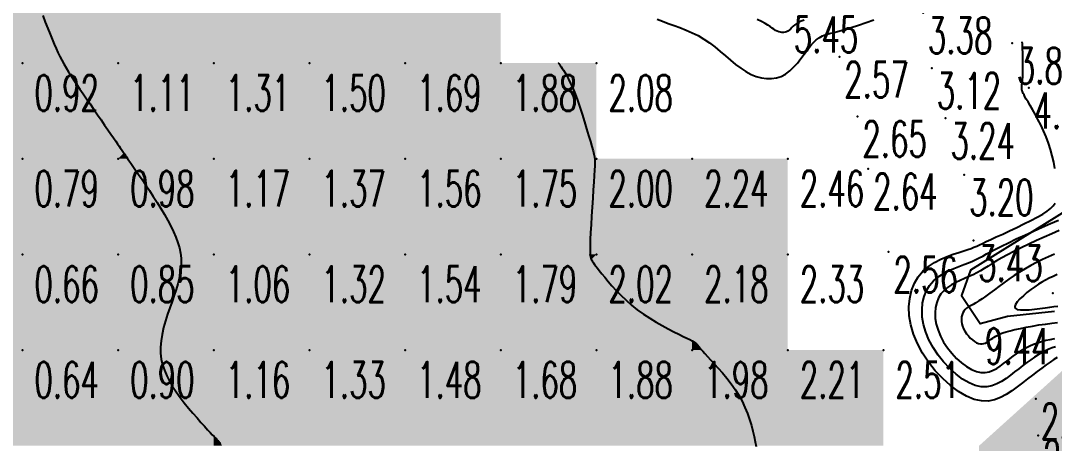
# Model space of a CAD drawing. Header units: millimetres. Extents: x 88261 to 90953, y 390274 to 392322.
# Drawn here: x 90450.1 to 90558.1, y 391337.5 to 391381.7 of the extents above; entities that cross this region are included whole.
import ezdxf
from ezdxf.enums import TextEntityAlignment as Align

# ---------------------------------------------------------------- set-up
doc = ezdxf.new("R2010")
doc.units = ezdxf.units.MM
doc.header["$LTSCALE"] = 25
doc.linetypes.add('DOT', pattern=[6.35, 0, -6.35])
for name, color, linetype in [('CN_01_00', 42, 'Continuous'), ('CN_02_00', 16, 'Continuous'), ('CN_03_00', 7, 'Continuous'), ('COTEAlt', 7, 'Continuous'), ('HSABLHUMIDE', 24, 'DOT'), ('Talus', 35, 'Continuous'), ('TN_COLORIAGE', 7, 'Continuous'), ('TopoAlt', 7, 'Continuous'), ('TOPOJIS', 7, 'Continuous')]:
    doc.layers.add(name, color=color, linetype=linetype)
doc.styles.add('Romans 1.0', font='Romans.shx', dxfattribs={"width": 0.99, "height": 1})
doc.styles.add('Simplex 1.0', font='Simplex.shx', dxfattribs={"width": 0.99, "height": 2.5})
doc.styles.get("Standard").update_dxf_attribs({"font": 'times.ttf'})

# ---------------------------------------------------------------- blocks, each defined once
blk = doc.blocks.new('TCPOINT')
at = {"color": 0}
blk.add_point((0, 0), dxfattribs=at)
at = {"layer": 'TopoAlt', "style": 'Romans 1.0', "width": 0.99}
blk.add_attdef('ALT', text='', height=200, dxfattribs=at).set_placement((0.5, -0.5), align=Align.TOP_LEFT)
blk = doc.blocks.new('COTE')
at = {"color": 0}
blk.add_point((0, 0), dxfattribs=at)
at = {"layer": 'COTEAlt'}
blk.add_attdef('ALT', text='', height=3.75, dxfattribs=at).set_placement((1.25, -1.25), align=Align.TOP_LEFT)

msp = doc.modelspace()

# ---------------------------------------------------------------- hatches: boundary and pattern name
at = {"layer": 'HSABLHUMIDE', "ltscale": 2}
h = msp.add_hatch(dxfattribs=at)
h.set_pattern_fill('AR-SAND', color=41, scale=0.05, style=0)
h.set_pattern_definition([(37.5, (-0.35, -2.46), (-0.080001565, 2.447066187), [0, -1.9304, 0, -2.159, 0, -2.06375]), (7.5, (-0.35, -2.46), (2.247616416, 3.584125503), [0, -1.0414, 0, -1.7399, 0, -0.66675]), (327.5, (-1.912, -2.46), (3.954961851, 0.007185923), [0, -0.635, 0, -2.286, 0, -2.9845]), (317.5, (-1.912, -2.46), (3.817782262, 1.114646616), [0, -0.3175, 0, -1.4986, 0, -1.7145])])
h.paths.add_polyline_path([(90610.37, 391291.46), (90609.23, 391304.61), (90609.83, 391322.06), (90599.69, 391332.17), (90591.75, 391341.95), (90587.87, 391343.88), (90574.52, 391347.24), (90567.56, 391346.2), (90560.37, 391346.37), (90550.25, 391337.24), (90550.25, 391329.86), (90550.25, 391318.9), (90550.25, 391314.95), (90550.25, 391307.24), (90551.3, 391298.8), (90550.25, 391290.77), (90550.25, 391278.8), (90551.09, 391267.1), (90550.25, 391249.77), (90550.25, 391243.45), (90550.25, 391239.77), (90550.25, 391235.37), (90550.25, 391228.73), (90549.95, 391223.48), (90580.25, 391235.02), (90580.25, 391235.01), (90581.81, 391241.85), (90591.14, 391256.44), (90600.64, 391255.39), (90606.01, 391263.63), (90610.97, 391267.68), (90612.4, 391274.47)])

# ---------------------------------------------------------------- linework, layer by layer
at = {"layer": 'CN_01_00', "flags": 128}
for points, elevation in [([(90516.59, 391381.84), (90517.15, 391381.61), (90517.75, 391381.39), (90518.36, 391381.17), (90518.98, 391380.94), (90519.61, 391380.69), (90520.24, 391380.41), (90520.87, 391380.11), (90521.48, 391379.75), (90522.07, 391379.36), (90522.63, 391378.92), (90523.19, 391378.46), (90523.73, 391378), (90524.27, 391377.54), (90524.8, 391377.1), (90525.33, 391376.7), (90525.87, 391376.35), (90526.41, 391376.06), (90526.95, 391375.84), (90527.49, 391375.69), (90528.03, 391375.61), (90528.55, 391375.61), (90529.06, 391375.68), (90529.55, 391375.84), (90530.01, 391376.08), (90530.45, 391376.41), (90530.86, 391376.8), (90531.25, 391377.24), (90531.62, 391377.7), (90531.97, 391378.17), (90532.3, 391378.62), (90532.62, 391379.03), (90532.93, 391379.39), (90533.23, 391379.67), (90533.54, 391379.89), (90533.86, 391380.07), (90534.22, 391380.21), (90534.61, 391380.33), (90535.06, 391380.45), (90535.58, 391380.59), (90536.19, 391380.76), (90536.87, 391380.97), (90537.63, 391381.21), (90538.43, 391381.48), (90539.23, 391381.75)], 4), ([(90558.16, 391366.23), (90558.04, 391366.87), (90557.89, 391367.53), (90557.71, 391368.2), (90557.5, 391368.87), (90557.25, 391369.52), (90556.98, 391370.16), (90556.69, 391370.77), (90556.39, 391371.34), (90556.1, 391371.88), (90555.83, 391372.37), (90555.58, 391372.8), (90555.36, 391373.17), (90555.18, 391373.48), (90555.04, 391373.72), (90554.94, 391373.91), (90554.86, 391374.06), (90554.81, 391374.17), (90554.77, 391374.25), (90554.75, 391374.32), (90554.73, 391374.37), (90554.72, 391374.43), (90554.71, 391374.49), (90554.71, 391374.54), (90554.71, 391374.61), (90554.71, 391374.68), (90554.71, 391374.76), (90554.72, 391374.85), (90554.72, 391374.95), (90554.74, 391375.07), (90554.75, 391375.2), (90554.77, 391375.36), (90554.78, 391375.53), (90554.8, 391375.73), (90554.81, 391375.95), (90554.82, 391376.19), (90554.83, 391376.47), (90554.83, 391376.77), (90554.83, 391377.1), (90554.82, 391377.44), (90554.82, 391377.77), (90554.81, 391378.1), (90554.8, 391378.4), (90554.79, 391378.67), (90554.78, 391378.91), (90554.77, 391379.09), (90554.77, 391379.23), (90554.77, 391379.32), (90554.76, 391379.39), (90554.76, 391379.43), (90554.76, 391379.45), (90554.76, 391379.46), (90554.76, 391379.46)], 4), ([(90558.4, 391346.46), (90558.05, 391346.24), (90557.66, 391345.98), (90557.24, 391345.68), (90556.79, 391345.35), (90556.32, 391345), (90555.82, 391344.62), (90555.3, 391344.22), (90554.77, 391343.8), (90554.23, 391343.38), (90553.67, 391342.97), (90553.09, 391342.59), (90552.49, 391342.27), (90551.86, 391342.04), (90551.19, 391341.91), (90550.49, 391341.92), (90549.73, 391342.08), (90548.93, 391342.41), (90548.1, 391342.89), (90547.27, 391343.52), (90546.45, 391344.25), (90545.67, 391345.08), (90544.95, 391345.98), (90544.32, 391346.93), (90543.79, 391347.91), (90543.39, 391348.89), (90543.11, 391349.87), (90542.95, 391350.83), (90542.91, 391351.76), (90542.99, 391352.64), (90543.18, 391353.47), (90543.48, 391354.23), (90543.88, 391354.9), (90544.38, 391355.48), (90544.96, 391355.97), (90545.6, 391356.38), (90546.25, 391356.73), (90546.91, 391357.02), (90547.55, 391357.25), (90548.14, 391357.44), (90548.65, 391357.61), (90549.07, 391357.74), (90549.41, 391357.87), (90549.71, 391357.99), (90550, 391358.11), (90550.28, 391358.24), (90550.61, 391358.39), (90550.99, 391358.58), (90551.46, 391358.8), (90552.04, 391359.07), (90552.71, 391359.37), (90553.43, 391359.7), (90554.18, 391360.06), (90554.93, 391360.42), (90555.65, 391360.78), (90556.31, 391361.12), (90556.89, 391361.45), (90557.36, 391361.76), (90557.72, 391362.04), (90557.99, 391362.32), (90558.18, 391362.6)], 4), ([(90558.61, 391359.72), (90557.86, 391359.39), (90557.06, 391359.04), (90556.25, 391358.68), (90555.43, 391358.3), (90554.64, 391357.92), (90553.89, 391357.55), (90553.21, 391357.2), (90552.61, 391356.87), (90552.08, 391356.56), (90551.61, 391356.28), (90551.19, 391356.01), (90550.79, 391355.76), (90550.4, 391355.52), (90550.01, 391355.31), (90549.61, 391355.1), (90549.18, 391354.91), (90548.72, 391354.71), (90548.26, 391354.51), (90547.8, 391354.3), (90547.36, 391354.06), (90546.95, 391353.79), (90546.58, 391353.47), (90546.26, 391353.11), (90546.01, 391352.68), (90545.82, 391352.2), (90545.7, 391351.68), (90545.65, 391351.12), (90545.67, 391350.53), (90545.77, 391349.93), (90545.95, 391349.31), (90546.2, 391348.69), (90546.54, 391348.07), (90546.94, 391347.47), (90547.39, 391346.9), (90547.89, 391346.37), (90548.4, 391345.91), (90548.93, 391345.51), (90549.46, 391345.21), (90549.96, 391345), (90550.44, 391344.9), (90550.89, 391344.89), (90551.31, 391344.97), (90551.71, 391345.12), (90552.09, 391345.32), (90552.45, 391345.56), (90552.8, 391345.82), (90553.15, 391346.09), (90553.48, 391346.35), (90553.82, 391346.61), (90554.15, 391346.85), (90554.49, 391347.08), (90554.83, 391347.3), (90555.19, 391347.5), (90555.56, 391347.69), (90555.94, 391347.86), (90556.35, 391348.01), (90556.77, 391348.14), (90557.22, 391348.26), (90557.69, 391348.35), (90558.17, 391348.43)], 6), ([(90558.14, 391357.25), (90557.51, 391356.98), (90556.88, 391356.69), (90556.26, 391356.39), (90555.66, 391356.07), (90555.06, 391355.74), (90554.47, 391355.39), (90553.91, 391355.02), (90553.36, 391354.64), (90552.83, 391354.26), (90552.32, 391353.88), (90551.84, 391353.52), (90551.38, 391353.18), (90550.96, 391352.87), (90550.57, 391352.59), (90550.21, 391352.37), (90549.89, 391352.17), (90549.61, 391352.01), (90549.35, 391351.87), (90549.13, 391351.74), (90548.94, 391351.61), (90548.78, 391351.47), (90548.64, 391351.31), (90548.53, 391351.13), (90548.46, 391350.93), (90548.41, 391350.72), (90548.39, 391350.48), (90548.4, 391350.24), (90548.44, 391349.98), (90548.51, 391349.72), (90548.62, 391349.46), (90548.76, 391349.2), (90548.93, 391348.95), (90549.12, 391348.71), (90549.32, 391348.49), (90549.54, 391348.3), (90549.76, 391348.13), (90549.98, 391348.01), (90550.19, 391347.92), (90550.39, 391347.88), (90550.58, 391347.88), (90550.75, 391347.91), (90550.92, 391347.97), (90551.08, 391348.05), (90551.23, 391348.15), (90551.38, 391348.26), (90551.52, 391348.38), (90551.67, 391348.49), (90551.82, 391348.59), (90551.99, 391348.7), (90552.19, 391348.81), (90552.43, 391348.92), (90552.72, 391349.03), (90553.07, 391349.14), (90553.49, 391349.26), (90553.99, 391349.38), (90554.56, 391349.5), (90555.18, 391349.63), (90555.83, 391349.75), (90556.5, 391349.86), (90557.17, 391349.96), (90557.83, 391350.04), (90558.45, 391350.11)], 8)]:
    msp.add_lwpolyline(points, dxfattribs=dict(at, elevation=elevation))
at = {"layer": 'CN_02_00', "flags": 128}
for points, elevation in [([(90531.96, 391381.71), (90531.66, 391381.62), (90531.4, 391381.5), (90531.18, 391381.37), (90530.99, 391381.23), (90530.82, 391381.08), (90530.67, 391380.94), (90530.53, 391380.8), (90530.39, 391380.68), (90530.26, 391380.58), (90530.11, 391380.51), (90529.96, 391380.46), (90529.8, 391380.43), (90529.64, 391380.43), (90529.48, 391380.46), (90529.31, 391380.51), (90529.14, 391380.57), (90528.97, 391380.66), (90528.8, 391380.77), (90528.62, 391380.9), (90528.42, 391381.05), (90528.17, 391381.21), (90527.87, 391381.39), (90527.5, 391381.58), (90527.05, 391381.78)], 5), ([(90558.24, 391347.57), (90557.88, 391347.46), (90557.53, 391347.33), (90557.17, 391347.16), (90556.8, 391346.96), (90556.43, 391346.74), (90556.04, 391346.49), (90555.64, 391346.22), (90555.23, 391345.92), (90554.82, 391345.61), (90554.39, 391345.28), (90553.96, 391344.95), (90553.52, 391344.6), (90553.06, 391344.26), (90552.59, 391343.96), (90552.1, 391343.7), (90551.58, 391343.51), (90551.04, 391343.4), (90550.46, 391343.41), (90549.85, 391343.54), (90549.19, 391343.81), (90548.52, 391344.2), (90547.84, 391344.71), (90547.17, 391345.31), (90546.53, 391345.99), (90545.95, 391346.72), (90545.43, 391347.5), (90545, 391348.3), (90544.67, 391349.1), (90544.44, 391349.9), (90544.31, 391350.68), (90544.28, 391351.44), (90544.34, 391352.16), (90544.5, 391352.84), (90544.74, 391353.45), (90545.07, 391354), (90545.48, 391354.47), (90545.96, 391354.88), (90546.48, 391355.22), (90547.03, 391355.51), (90547.59, 391355.76), (90548.14, 391355.98), (90548.66, 391356.18), (90549.13, 391356.35), (90549.54, 391356.53), (90549.91, 391356.7), (90550.26, 391356.88), (90550.62, 391357.07), (90551.01, 391357.28), (90551.45, 391357.52), (90551.96, 391357.8), (90552.58, 391358.11), (90553.31, 391358.46), (90554.13, 391358.85), (90555.02, 391359.26), (90555.93, 391359.67), (90556.84, 391360.08), (90557.72, 391360.46), (90558.53, 391360.82)], 5), ([(90558.42, 391355.12), (90557.97, 391354.92), (90557.56, 391354.74), (90557.17, 391354.54), (90556.81, 391354.34), (90556.44, 391354.11), (90556.06, 391353.85), (90555.66, 391353.56), (90555.25, 391353.24), (90554.87, 391352.92), (90554.52, 391352.59), (90554.24, 391352.29), (90554.05, 391352.01), (90553.97, 391351.78), (90554.03, 391351.6), (90554.23, 391351.49), (90554.56, 391351.43), (90554.99, 391351.43), (90555.49, 391351.46), (90556.04, 391351.52), (90556.59, 391351.59), (90557.14, 391351.66), (90557.64, 391351.73), (90558.07, 391351.78), (90558.46, 391351.82)], 10)]:
    msp.add_lwpolyline(points, dxfattribs=dict(at, elevation=elevation))
at = {"layer": 'CN_03_00', "flags": 128}
for points, elevation in [([(90452.37, 391382.2), (90452.64, 391381.51), (90452.9, 391380.85), (90453.14, 391380.26), (90453.36, 391379.72), (90453.57, 391379.23), (90453.77, 391378.77), (90453.96, 391378.35), (90454.16, 391377.94), (90454.36, 391377.54), (90454.58, 391377.15), (90454.81, 391376.74), (90455.06, 391376.33), (90455.34, 391375.9), (90455.62, 391375.46), (90455.93, 391375), (90456.25, 391374.52), (90456.6, 391374.02), (90456.95, 391373.5), (90457.33, 391372.96), (90457.71, 391372.4), (90458.1, 391371.84), (90458.47, 391371.29), (90458.84, 391370.76), (90459.18, 391370.26), (90459.49, 391369.81), (90459.77, 391369.41), (90460, 391369.07), (90460.2, 391368.79), (90460.36, 391368.56), (90460.48, 391368.37), (90460.59, 391368.21), (90460.68, 391368.09), (90460.75, 391367.98), (90460.82, 391367.88), (90460.88, 391367.79), (90460.95, 391367.7), (90461.02, 391367.58), (90461.12, 391367.45), (90461.24, 391367.27), (90461.39, 391367.06), (90461.57, 391366.79), (90461.8, 391366.45), (90462.08, 391366.05), (90462.4, 391365.58), (90462.76, 391365.06), (90463.14, 391364.49), (90463.53, 391363.9), (90463.93, 391363.28), (90464.33, 391362.65), (90464.72, 391362.02), (90465.09, 391361.4), (90465.44, 391360.79), (90465.76, 391360.2), (90466.05, 391359.61), (90466.3, 391359.03), (90466.51, 391358.46), (90466.67, 391357.91), (90466.79, 391357.37), (90466.85, 391356.84), (90466.86, 391356.31), (90466.83, 391355.79), (90466.75, 391355.26), (90466.64, 391354.72), (90466.49, 391354.16), (90466.32, 391353.58), (90466.11, 391352.97), (90465.89, 391352.33), (90465.66, 391351.66), (90465.43, 391350.98), (90465.21, 391350.28), (90465.01, 391349.58), (90464.85, 391348.88), (90464.74, 391348.2), (90464.68, 391347.54), (90464.69, 391346.9), (90464.76, 391346.29), (90464.9, 391345.69), (90465.09, 391345.12), (90465.33, 391344.55), (90465.62, 391343.98), (90465.95, 391343.42), (90466.33, 391342.86), (90466.74, 391342.29), (90467.17, 391341.73), (90467.62, 391341.18), (90468.07, 391340.64), (90468.5, 391340.14), (90468.91, 391339.68), (90469.29, 391339.27), (90469.61, 391338.91), (90469.89, 391338.62), (90470.1, 391338.38), (90470.28, 391338.2), (90470.41, 391338.05), (90470.52, 391337.94), (90470.6, 391337.86), (90470.67, 391337.79), (90470.72, 391337.73), (90470.78, 391337.67), (90470.84, 391337.59), (90470.9, 391337.5), (90470.98, 391337.37)], 1), ([(90506.29, 391377.24), (90506.29, 391377.24), (90506.3, 391377.23), (90506.31, 391377.22), (90506.33, 391377.19), (90506.36, 391377.14), (90506.41, 391377.07), (90506.47, 391376.98), (90506.56, 391376.85), (90506.68, 391376.68), (90506.81, 391376.48), (90506.97, 391376.22), (90507.15, 391375.91), (90507.34, 391375.54), (90507.55, 391375.1), (90507.78, 391374.6), (90508.01, 391374.01), (90508.26, 391373.35), (90508.51, 391372.63), (90508.75, 391371.88), (90508.99, 391371.11), (90509.22, 391370.37), (90509.43, 391369.67), (90509.62, 391369.04), (90509.77, 391368.5), (90509.9, 391368.06), (90509.99, 391367.72), (90510.05, 391367.42), (90510.08, 391367.14), (90510.09, 391366.84), (90510.09, 391366.49), (90510.06, 391366.05), (90510.02, 391365.5), (90509.98, 391364.8), (90509.92, 391363.99), (90509.86, 391363.1), (90509.8, 391362.17), (90509.74, 391361.24), (90509.69, 391360.34), (90509.64, 391359.51), (90509.61, 391358.79), (90509.59, 391358.21), (90509.58, 391357.76), (90509.59, 391357.41), (90509.6, 391357.15), (90509.63, 391356.97), (90509.66, 391356.83), (90509.7, 391356.73), (90509.75, 391356.64), (90509.8, 391356.56), (90509.86, 391356.46), (90509.95, 391356.34), (90510.05, 391356.19), (90510.18, 391356.02), (90510.35, 391355.8), (90510.55, 391355.54), (90510.81, 391355.22), (90511.11, 391354.85), (90511.47, 391354.42), (90511.87, 391353.96), (90512.32, 391353.47), (90512.81, 391352.96), (90513.34, 391352.45), (90513.91, 391351.94), (90514.52, 391351.45), (90515.16, 391350.99), (90515.82, 391350.56), (90516.48, 391350.16), (90517.13, 391349.79), (90517.76, 391349.46), (90518.34, 391349.16), (90518.87, 391348.9), (90519.33, 391348.67), (90519.71, 391348.48), (90520.01, 391348.33), (90520.24, 391348.2), (90520.42, 391348.09), (90520.56, 391348.01), (90520.66, 391347.93), (90520.73, 391347.87), (90520.79, 391347.8), (90520.85, 391347.74), (90520.91, 391347.66), (90520.98, 391347.57), (90521.08, 391347.45), (90521.2, 391347.3), (90521.37, 391347.11), (90521.58, 391346.87), (90521.85, 391346.57), (90522.18, 391346.22), (90522.56, 391345.81), (90522.98, 391345.34), (90523.42, 391344.84), (90523.87, 391344.3), (90524.32, 391343.72), (90524.74, 391343.12), (90525.13, 391342.51), (90525.47, 391341.88), (90525.77, 391341.24), (90526.03, 391340.6), (90526.25, 391339.97), (90526.44, 391339.36), (90526.6, 391338.76), (90526.73, 391338.19), (90526.84, 391337.65), (90526.94, 391337.14)], 2)]:
    msp.add_lwpolyline(points, dxfattribs=dict(at, elevation=elevation))
at = {"layer": 'Talus', "color": 134, "elevation": 9.56, "flags": 128}
msp.add_lwpolyline([(90560.95, 391362.81), (90549.36, 391355.58), (90548.4, 391352.93), (90550.36, 391350.02), (90553.2, 391350.78), (90558.11, 391351.29)], dxfattribs=at)
at = {"layer": 'TN_COLORIAGE', "color": 81}
for points in [[(90440.25, 391387.24, 1), (90440.25, 391377.24, 1), (90450.25, 391387.24, 1)], [(90440.25, 391377.24, 1), (90450.25, 391377.24, 1), (90450.25, 391387.24, 1)], [(90450.25, 391377.24, 1), (90453.17, 391380.16, 1), (90450.25, 391387.24, 1), (90450.37, 391387.24, 1)], [(90453.17, 391380.16, 0.92), (90454.38, 391377.24, 0.92), (90450.25, 391377.24, 0.92)], [(90440.25, 391377.24, 0.92), (90440.25, 391367.24, 0.92), (90450.25, 391377.24, 0.92)], [(90440.25, 391367.24, 0.92), (90450.25, 391367.24, 0.92), (90450.25, 391377.24, 0.92)], [(90450.25, 391367.24, 1), (90456.77, 391373.76, 1), (90450.25, 391377.24, 1), (90454.38, 391377.24, 1)], [(90450.25, 391367.24, 1), (90456.77, 391373.76, 1), (90460.25, 391367.24, 1), (90460.25, 391368.71, 1)], [(90460.85, 391367.84, 0.98), (90460.25, 391368.71, 0.98), (90460.25, 391367.24, 0.98)], [(90460.85, 391367.84, 0.98), (90461.26, 391367.24, 0.98), (90460.25, 391367.24, 0.98)], [(90440.25, 391367.24, 0.79), (90440.25, 391357.24, 0.79), (90450.25, 391367.24, 0.79)], [(90440.25, 391357.24, 0.79), (90450.25, 391357.24, 0.79), (90450.25, 391367.24, 0.79)], [(90450.25, 391367.24, 0.98), (90450.25, 391357.24, 0.98), (90460.25, 391367.24, 0.98)], [(90450.25, 391357.24, 0.98), (90460.25, 391357.24, 0.98), (90460.25, 391367.24, 0.98)], [(90460.25, 391357.24, 1), (90464.92, 391361.92, 1), (90460.25, 391367.24, 1), (90461.26, 391367.24, 1)], [(90464.92, 391361.92, 0.85), (90467.36, 391357.24, 0.85), (90460.25, 391357.24, 0.85)], [(90440.25, 391357.24, 0.66), (90440.25, 391347.24, 0.66), (90450.25, 391357.24, 0.66)], [(90440.25, 391347.24, 0.66), (90450.25, 391347.24, 0.66), (90450.25, 391357.24, 0.66)], [(90450.25, 391357.24, 0.85), (90450.25, 391347.24, 0.85), (90460.25, 391357.24, 0.85)], [(90450.25, 391347.24, 0.85), (90460.25, 391347.24, 0.85), (90460.25, 391357.24, 0.85)], [(90460.25, 391357.24, 1), (90467.36, 391357.24, 1), (90460.25, 391347.24, 1), (90466.34, 391353.33, 1)], [(90463.95, 391347.24, 0.9), (90466.34, 391353.33, 0.9), (90460.25, 391347.24, 0.9)], [(90440.25, 391347.24, 0.64), (90440.25, 391337.24, 0.64), (90450.25, 391347.24, 0.64)], [(90440.25, 391337.24, 0.64), (90450.25, 391337.24, 0.64), (90450.25, 391347.24, 0.64)], [(90450.25, 391347.24, 0.9), (90450.25, 391337.24, 0.9), (90460.25, 391347.24, 0.9)], [(90450.25, 391337.24, 0.9), (90460.25, 391337.24, 0.9), (90460.25, 391347.24, 0.9)], [(90460.25, 391337.24, 1), (90465.94, 391342.93, 1), (90460.25, 391347.24, 1), (90463.95, 391347.24, 1)], [(90460.25, 391337.24, 1), (90465.94, 391342.93, 1), (90470.25, 391337.24, 1), (90470.25, 391338.19, 1)], [(90470.74, 391337.74, 0.98), (90470.25, 391338.19, 0.98), (90470.25, 391337.24, 0.98)], [(90470.74, 391337.74, 0.98), (90471.12, 391337.24, 0.98), (90470.25, 391337.24, 0.98)]]:
    msp.add_solid(points, dxfattribs=at)
at = {"layer": 'TN_COLORIAGE', "color": 71}
for points in [[(90450.37, 391387.24, 1.19), (90453.17, 391380.16, 1.19), (90460.25, 391387.24, 1.19)], [(90454.38, 391377.24, 1.19), (90453.17, 391380.16, 1.19), (90460.25, 391377.24, 1.19), (90460.25, 391387.24, 1.19)], [(90460.25, 391387.24, 1.39), (90460.25, 391377.24, 1.39), (90470.25, 391387.24, 1.39)], [(90460.25, 391377.24, 1.39), (90470.25, 391377.24, 1.39), (90470.25, 391387.24, 1.39)], [(90470.25, 391387.24, 1.58), (90470.25, 391377.24, 1.58), (90480.25, 391387.24, 1.58)], [(90470.25, 391377.24, 1.58), (90480.25, 391377.24, 1.58), (90480.25, 391387.24, 1.58)], [(90480.25, 391387.24, 1.78), (90480.25, 391377.24, 1.78), (90490.25, 391387.24, 1.78)], [(90480.25, 391377.24, 1.78), (90490.25, 391377.24, 1.78), (90490.25, 391387.24, 1.78)], [(90490.25, 391387.24, 1.97), (90490.25, 391377.24, 1.97), (90500.25, 391387.24, 1.97)], [(90500.25, 391377.24, 1.69), (90500.25, 391387.24, 1.69), (90490.25, 391377.24, 1.69)], [(90454.38, 391377.24, 1.11), (90456.77, 391373.76, 1.11), (90460.25, 391377.24, 1.11)], [(90460.25, 391368.71, 1.11), (90456.77, 391373.76, 1.11), (90460.25, 391377.24, 1.11)], [(90460.25, 391368.71, 1.31), (90460.85, 391367.84, 1.31), (90460.25, 391377.24, 1.31), (90470.25, 391377.24, 1.31)], [(90461.26, 391367.24, 1.31), (90460.85, 391367.84, 1.31), (90470.25, 391367.24, 1.31), (90470.25, 391377.24, 1.31)], [(90470.25, 391367.24, 1.5), (90480.25, 391367.24, 1.5), (90480.25, 391377.24, 1.5)], [(90470.25, 391377.24, 1.5), (90470.25, 391367.24, 1.5), (90480.25, 391377.24, 1.5)], [(90480.25, 391377.24, 1.69), (90480.25, 391367.24, 1.69), (90490.25, 391377.24, 1.69)], [(90480.25, 391367.24, 1.69), (90490.25, 391367.24, 1.69), (90490.25, 391377.24, 1.69)], [(90490.25, 391377.24, 1.88), (90490.25, 391367.24, 1.88), (90500.25, 391377.24, 1.88)], [(90500.25, 391367.24, 1.56), (90500.25, 391377.24, 1.56), (90490.25, 391367.24, 1.56)], [(90500.25, 391367.24, 2), (90507.91, 391374.9, 2), (90500.25, 391377.24, 2), (90506.29, 391377.24, 2)], [(90507.91, 391374.9, 1.75), (90510.15, 391367.24, 1.75), (90500.25, 391367.24, 1.75)], [(90461.26, 391367.24, 1.17), (90464.92, 391361.92, 1.17), (90470.25, 391367.24, 1.17)], [(90467.36, 391357.24, 1.17), (90464.92, 391361.92, 1.17), (90470.25, 391357.24, 1.17), (90470.25, 391367.24, 1.17)], [(90470.25, 391357.24, 1.37), (90480.25, 391357.24, 1.37), (90480.25, 391367.24, 1.37)], [(90470.25, 391367.24, 1.37), (90470.25, 391357.24, 1.37), (90480.25, 391367.24, 1.37)], [(90480.25, 391367.24, 1.56), (90480.25, 391357.24, 1.56), (90490.25, 391367.24, 1.56)], [(90480.25, 391357.24, 1.56), (90490.25, 391357.24, 1.56), (90490.25, 391367.24, 1.56)], [(90490.25, 391357.24, 1.75), (90500.25, 391357.24, 1.75), (90500.25, 391367.24, 1.75)], [(90490.25, 391367.24, 1.75), (90490.25, 391357.24, 1.75), (90500.25, 391367.24, 1.75)], [(90500.25, 391367.24, 2), (90510.15, 391367.24, 2), (90500.25, 391357.24, 2), (90510.13, 391367.13, 2)], [(90509.45, 391357.24, 1.79), (90510.13, 391367.13, 1.79), (90500.25, 391357.24, 1.79)], [(90466.34, 391353.33, 1.16), (90463.95, 391347.24, 1.16), (90470.25, 391357.24, 1.16), (90470.25, 391347.24, 1.16)], [(90466.34, 391353.33, 1.06), (90467.36, 391357.24, 1.06), (90470.25, 391357.24, 1.06)], [(90470.25, 391357.24, 1.32), (90470.25, 391347.24, 1.32), (90480.25, 391357.24, 1.32)], [(90470.25, 391347.24, 1.32), (90480.25, 391347.24, 1.32), (90480.25, 391357.24, 1.32)], [(90480.25, 391357.24, 1.54), (90480.25, 391347.24, 1.54), (90490.25, 391357.24, 1.54)], [(90480.25, 391347.24, 1.54), (90490.25, 391347.24, 1.54), (90490.25, 391357.24, 1.54)], [(90490.25, 391347.24, 1.79), (90500.25, 391347.24, 1.79), (90500.25, 391357.24, 1.79)], [(90490.25, 391357.24, 1.79), (90490.25, 391347.24, 1.79), (90500.25, 391357.24, 1.79)], [(90500.25, 391347.24, 2), (90509.7, 391356.69, 2), (90500.25, 391357.24, 2), (90509.45, 391357.24, 2)], [(90500.25, 391347.24, 2), (90509.7, 391356.69, 2), (90510.25, 391347.24, 2), (90510.25, 391355.88, 2)], [(90514.15, 391351.14, 1.88), (90510.25, 391355.88, 1.88), (90510.25, 391347.24, 1.88)], [(90510.25, 391347.24, 2), (90514.15, 391351.14, 2), (90520.25, 391347.24, 2), (90520.25, 391348.26, 2)], [(90520.84, 391347.83, 1.98), (90520.25, 391348.26, 1.98), (90520.25, 391347.24, 1.98)], [(90520.84, 391347.83, 1.98), (90521.15, 391347.24, 1.98), (90520.25, 391347.24, 1.98)], [(90463.95, 391347.24, 1.16), (90465.94, 391342.93, 1.16), (90470.25, 391347.24, 1.16)], [(90470.25, 391338.19, 1.16), (90465.94, 391342.93, 1.16), (90470.25, 391347.24, 1.16)], [(90470.25, 391338.19, 1.33), (90470.74, 391337.74, 1.33), (90470.25, 391347.24, 1.33), (90480.25, 391347.24, 1.33)], [(90471.12, 391337.24, 1.33), (90470.74, 391337.74, 1.33), (90480.25, 391337.24, 1.33), (90480.25, 391347.24, 1.33)], [(90480.25, 391337.24, 1.48), (90490.25, 391337.24, 1.48), (90490.25, 391347.24, 1.48)], [(90480.25, 391347.24, 1.48), (90480.25, 391337.24, 1.48), (90490.25, 391347.24, 1.48)], [(90490.25, 391337.24, 1.68), (90500.25, 391337.24, 1.68), (90500.25, 391347.24, 1.68)], [(90490.25, 391347.24, 1.68), (90490.25, 391337.24, 1.68), (90500.25, 391347.24, 1.68)], [(90500.25, 391347.24, 1.88), (90500.25, 391337.24, 1.88), (90510.25, 391347.24, 1.88)], [(90500.25, 391337.24, 1.88), (90510.25, 391337.24, 1.88), (90510.25, 391347.24, 1.88)], [(90510.25, 391347.24, 1.98), (90510.25, 391337.24, 1.98), (90520.25, 391347.24, 1.98)], [(90510.25, 391337.24, 1.98), (90520.25, 391337.24, 1.98), (90520.25, 391347.24, 1.98)], [(90520.25, 391337.24, 2), (90525.65, 391342.64, 2), (90520.25, 391347.24, 2), (90521.15, 391347.24, 2)], [(90525.65, 391342.64, 1.75), (90527.03, 391337.24, 1.75), (90520.25, 391337.24, 1.75)]]:
    msp.add_solid(points, dxfattribs=at)
at = {"layer": 'TN_COLORIAGE', "color": 61}
for points in [[(90506.29, 391377.24, 2.08), (90507.91, 391374.9, 2.08), (90510.25, 391377.24, 2.08)], [(90510.15, 391367.24, 2.08), (90507.91, 391374.9, 2.08), (90510.25, 391367.24, 2.08), (90510.25, 391377.24, 2.08)], [(90510.13, 391367.13, 2.02), (90509.45, 391357.24, 2.02), (90510.25, 391367.24, 2.02), (90510.25, 391357.24, 2.02)], [(90510.13, 391367.13, 2), (90510.15, 391367.24, 2), (90510.25, 391367.24, 2)], [(90520.25, 391357.24, 2.02), (90520.25, 391367.24, 2.02), (90510.25, 391357.24, 2.02)], [(90510.25, 391367.24, 2.24), (90510.25, 391357.24, 2.24), (90520.25, 391367.24, 2.24)], [(90530.25, 391357.24, 2.18), (90530.25, 391367.24, 2.18), (90520.25, 391357.24, 2.18)], [(90530.25, 391367.24, 2.18), (90520.25, 391367.24, 2.18), (90520.25, 391357.24, 2.18)], [(90509.45, 391357.24, 2.02), (90509.7, 391356.69, 2.02), (90510.25, 391357.24, 2.02)], [(90510.25, 391355.88, 2.02), (90509.7, 391356.69, 2.02), (90510.25, 391357.24, 2.02)], [(90510.25, 391355.88, 2.18), (90514.15, 391351.14, 2.18), (90510.25, 391357.24, 2.18), (90520.25, 391357.24, 2.18)], [(90520.25, 391348.26, 2.18), (90514.15, 391351.14, 2.18), (90520.25, 391357.24, 2.18)], [(90520.25, 391348.26, 2.33), (90520.84, 391347.83, 2.33), (90520.25, 391357.24, 2.33), (90530.25, 391357.24, 2.33)], [(90521.15, 391347.24, 2.33), (90520.84, 391347.83, 2.33), (90530.25, 391347.24, 2.33), (90530.25, 391357.24, 2.33)], [(90521.15, 391347.24, 2.21), (90525.65, 391342.64, 2.21), (90530.25, 391347.24, 2.21)], [(90527.03, 391337.24, 2.21), (90525.65, 391342.64, 2.21), (90530.25, 391337.24, 2.21), (90530.25, 391347.24, 2.21)], [(90540.25, 391337.24, 2.12), (90540.25, 391347.24, 2.12), (90530.25, 391337.24, 2.12)], [(90540.25, 391347.24, 2.12), (90530.25, 391347.24, 2.12), (90530.25, 391337.24, 2.12)]]:
    msp.add_solid(points, dxfattribs=at)

# ---------------------------------------------------------------- block references
at = {"layer": 'COTEAlt'}
ref = msp.add_blockref('COTE', (90450.25, 391377.24), dxfattribs=at)
ref.add_attrib('ALT', '0.92', dxfattribs={"height": 3.75, "style": 'Simplex 1.0', "width": 0.6}).set_placement((90451.5, 391375.99), align=Align.TOP_LEFT)
ref = msp.add_blockref('COTE', (90460.25, 391377.24), dxfattribs=at)
ref.add_attrib('ALT', '1.11', dxfattribs={"height": 3.75, "style": 'Simplex 1.0', "width": 0.6}).set_placement((90461.5, 391375.99), align=Align.TOP_LEFT)
ref = msp.add_blockref('COTE', (90470.25, 391377.24), dxfattribs=at)
ref.add_attrib('ALT', '1.31', dxfattribs={"height": 3.75, "style": 'Simplex 1.0', "width": 0.6}).set_placement((90471.5, 391375.99), align=Align.TOP_LEFT)
ref = msp.add_blockref('COTE', (90480.25, 391377.24), dxfattribs=at)
ref.add_attrib('ALT', '1.50', dxfattribs={"height": 3.75, "style": 'Simplex 1.0', "width": 0.6}).set_placement((90481.5, 391375.99), align=Align.TOP_LEFT)
ref = msp.add_blockref('COTE', (90490.25, 391377.24), dxfattribs=at)
ref.add_attrib('ALT', '1.69', dxfattribs={"height": 3.75, "style": 'Simplex 1.0', "width": 0.6}).set_placement((90491.5, 391375.99), align=Align.TOP_LEFT)
ref = msp.add_blockref('COTE', (90500.25, 391377.24), dxfattribs=at)
ref.add_attrib('ALT', '1.88', dxfattribs={"height": 3.75, "style": 'Simplex 1.0', "width": 0.6}).set_placement((90501.5, 391375.99), align=Align.TOP_LEFT)
ref = msp.add_blockref('COTE', (90510.25, 391377.24), dxfattribs=at)
ref.add_attrib('ALT', '2.08', dxfattribs={"height": 3.75, "style": 'Simplex 1.0', "width": 0.6}).set_placement((90511.5, 391375.99), align=Align.TOP_LEFT)
ref = msp.add_blockref('COTE', (90450.25, 391367.24), dxfattribs=at)
ref.add_attrib('ALT', '0.79', dxfattribs={"height": 3.75, "style": 'Simplex 1.0', "width": 0.6}).set_placement((90451.5, 391365.99), align=Align.TOP_LEFT)
ref = msp.add_blockref('COTE', (90460.25, 391367.24), dxfattribs=at)
ref.add_attrib('ALT', '0.98', dxfattribs={"height": 3.75, "style": 'Simplex 1.0', "width": 0.6}).set_placement((90461.5, 391365.99), align=Align.TOP_LEFT)
ref = msp.add_blockref('COTE', (90470.25, 391367.24), dxfattribs=at)
ref.add_attrib('ALT', '1.17', dxfattribs={"height": 3.75, "style": 'Simplex 1.0', "width": 0.6}).set_placement((90471.5, 391365.99), align=Align.TOP_LEFT)
ref = msp.add_blockref('COTE', (90480.25, 391367.24), dxfattribs=at)
ref.add_attrib('ALT', '1.37', dxfattribs={"height": 3.75, "style": 'Simplex 1.0', "width": 0.6}).set_placement((90481.5, 391365.99), align=Align.TOP_LEFT)
ref = msp.add_blockref('COTE', (90490.25, 391367.24), dxfattribs=at)
ref.add_attrib('ALT', '1.56', dxfattribs={"height": 3.75, "style": 'Simplex 1.0', "width": 0.6}).set_placement((90491.5, 391365.99), align=Align.TOP_LEFT)
ref = msp.add_blockref('COTE', (90500.25, 391367.24), dxfattribs=at)
ref.add_attrib('ALT', '1.75', dxfattribs={"height": 3.75, "style": 'Simplex 1.0', "width": 0.6}).set_placement((90501.5, 391365.99), align=Align.TOP_LEFT)
ref = msp.add_blockref('COTE', (90510.25, 391367.24), dxfattribs=at)
ref.add_attrib('ALT', '2.00', dxfattribs={"height": 3.75, "style": 'Simplex 1.0', "width": 0.6}).set_placement((90511.5, 391365.99), align=Align.TOP_LEFT)
ref = msp.add_blockref('COTE', (90520.25, 391367.24), dxfattribs=at)
ref.add_attrib('ALT', '2.24', dxfattribs={"height": 3.75, "style": 'Simplex 1.0', "width": 0.6}).set_placement((90521.5, 391365.99), align=Align.TOP_LEFT)
ref = msp.add_blockref('COTE', (90530.25, 391367.24), dxfattribs=at)
ref.add_attrib('ALT', '2.46', dxfattribs={"height": 3.75, "style": 'Simplex 1.0', "width": 0.6}).set_placement((90531.5, 391365.99), align=Align.TOP_LEFT)
ref = msp.add_blockref('COTE', (90450.25, 391357.24), dxfattribs=at)
ref.add_attrib('ALT', '0.66', dxfattribs={"height": 3.75, "style": 'Simplex 1.0', "width": 0.6}).set_placement((90451.5, 391355.99), align=Align.TOP_LEFT)
ref = msp.add_blockref('COTE', (90460.25, 391357.24), dxfattribs=at)
ref.add_attrib('ALT', '0.85', dxfattribs={"height": 3.75, "style": 'Simplex 1.0', "width": 0.6}).set_placement((90461.5, 391355.99), align=Align.TOP_LEFT)
ref = msp.add_blockref('COTE', (90470.25, 391357.24), dxfattribs=at)
ref.add_attrib('ALT', '1.06', dxfattribs={"height": 3.75, "style": 'Simplex 1.0', "width": 0.6}).set_placement((90471.5, 391355.99), align=Align.TOP_LEFT)
ref = msp.add_blockref('COTE', (90480.25, 391357.24), dxfattribs=at)
ref.add_attrib('ALT', '1.32', dxfattribs={"height": 3.75, "style": 'Simplex 1.0', "width": 0.6}).set_placement((90481.5, 391355.99), align=Align.TOP_LEFT)
ref = msp.add_blockref('COTE', (90490.25, 391357.24), dxfattribs=at)
ref.add_attrib('ALT', '1.54', dxfattribs={"height": 3.75, "style": 'Simplex 1.0', "width": 0.6}).set_placement((90491.5, 391355.99), align=Align.TOP_LEFT)
ref = msp.add_blockref('COTE', (90500.25, 391357.24), dxfattribs=at)
ref.add_attrib('ALT', '1.79', dxfattribs={"height": 3.75, "style": 'Simplex 1.0', "width": 0.6}).set_placement((90501.5, 391355.99), align=Align.TOP_LEFT)
ref = msp.add_blockref('COTE', (90510.25, 391357.24), dxfattribs=at)
ref.add_attrib('ALT', '2.02', dxfattribs={"height": 3.75, "style": 'Simplex 1.0', "width": 0.6}).set_placement((90511.5, 391355.99), align=Align.TOP_LEFT)
ref = msp.add_blockref('COTE', (90520.25, 391357.24), dxfattribs=at)
ref.add_attrib('ALT', '2.18', dxfattribs={"height": 3.75, "style": 'Simplex 1.0', "width": 0.6}).set_placement((90521.5, 391355.99), align=Align.TOP_LEFT)
ref = msp.add_blockref('COTE', (90530.25, 391357.24), dxfattribs=at)
ref.add_attrib('ALT', '2.33', dxfattribs={"height": 3.75, "style": 'Simplex 1.0', "width": 0.6}).set_placement((90531.5, 391355.99), align=Align.TOP_LEFT)
ref = msp.add_blockref('COTE', (90450.25, 391347.24), dxfattribs=at)
ref.add_attrib('ALT', '0.64', dxfattribs={"height": 3.75, "style": 'Simplex 1.0', "width": 0.6}).set_placement((90451.5, 391345.99), align=Align.TOP_LEFT)
ref = msp.add_blockref('COTE', (90460.25, 391347.24), dxfattribs=at)
ref.add_attrib('ALT', '0.90', dxfattribs={"height": 3.75, "style": 'Simplex 1.0', "width": 0.6}).set_placement((90461.5, 391345.99), align=Align.TOP_LEFT)
ref = msp.add_blockref('COTE', (90470.25, 391347.24), dxfattribs=at)
ref.add_attrib('ALT', '1.16', dxfattribs={"height": 3.75, "style": 'Simplex 1.0', "width": 0.6}).set_placement((90471.5, 391345.99), align=Align.TOP_LEFT)
ref = msp.add_blockref('COTE', (90480.25, 391347.24), dxfattribs=at)
ref.add_attrib('ALT', '1.33', dxfattribs={"height": 3.75, "style": 'Simplex 1.0', "width": 0.6}).set_placement((90481.5, 391345.99), align=Align.TOP_LEFT)
ref = msp.add_blockref('COTE', (90490.25, 391347.24), dxfattribs=at)
ref.add_attrib('ALT', '1.48', dxfattribs={"height": 3.75, "style": 'Simplex 1.0', "width": 0.6}).set_placement((90491.5, 391345.99), align=Align.TOP_LEFT)
ref = msp.add_blockref('COTE', (90500.25, 391347.24), dxfattribs=at)
ref.add_attrib('ALT', '1.68', dxfattribs={"height": 3.75, "style": 'Simplex 1.0', "width": 0.6}).set_placement((90501.5, 391345.99), align=Align.TOP_LEFT)
ref = msp.add_blockref('COTE', (90510.25, 391347.24), dxfattribs=at)
ref.add_attrib('ALT', '1.88', dxfattribs={"height": 3.75, "style": 'Simplex 1.0', "width": 0.6}).set_placement((90511.5, 391345.99), align=Align.TOP_LEFT)
ref = msp.add_blockref('COTE', (90520.25, 391347.24), dxfattribs=at)
ref.add_attrib('ALT', '1.98', dxfattribs={"height": 3.75, "style": 'Simplex 1.0', "width": 0.6}).set_placement((90521.5, 391345.99), align=Align.TOP_LEFT)
ref = msp.add_blockref('COTE', (90530.25, 391347.24), dxfattribs=at)
ref.add_attrib('ALT', '2.21', dxfattribs={"height": 3.75, "style": 'Simplex 1.0', "width": 0.6}).set_placement((90531.5, 391345.99), align=Align.TOP_LEFT)
ref = msp.add_blockref('COTE', (90540.25, 391347.24), dxfattribs=at)
ref.add_attrib('ALT', '2.51', dxfattribs={"height": 3.75, "style": 'Simplex 1.0', "width": 0.6}).set_placement((90541.5, 391345.99), align=Align.TOP_LEFT)
at = {"layer": 'TOPOJIS'}
ref = msp.add_blockref('TCPOINT', (90530.37, 391382.6, 5.45), dxfattribs=at)
ref.add_attrib('ALT', '5.45', dxfattribs={"layer": 'TopoAlt', "height": 3.75, "style": 'Romans 1.0', "width": 0.6}).set_placement((90530.87, 391382.1, 5.45), align=Align.TOP_LEFT)
ref = msp.add_blockref('TCPOINT', (90544.39, 391382.49, 3.38), dxfattribs=at)
ref.add_attrib('ALT', '3.38', dxfattribs={"layer": 'TopoAlt', "height": 3.75, "style": 'Romans 1.0', "width": 0.6}).set_placement((90544.89, 391381.99, 3.38), align=Align.TOP_LEFT)
ref = msp.add_blockref('TCPOINT', (90553.69, 391379.33, 3.85), dxfattribs=at)
ref.add_attrib('ALT', '3.85', dxfattribs={"layer": 'TopoAlt', "height": 3.75, "style": 'Romans 1.0', "width": 0.6}).set_placement((90554.19, 391378.83, 3.85), align=Align.TOP_LEFT)
ref = msp.add_blockref('TCPOINT', (90535.65, 391377.88, 2.57), dxfattribs=at)
ref.add_attrib('ALT', '2.57', dxfattribs={"layer": 'TopoAlt', "height": 3.75, "style": 'Romans 1.0', "width": 0.6}).set_placement((90536.15, 391377.38, 2.57), align=Align.TOP_LEFT)
ref = msp.add_blockref('TCPOINT', (90545.31, 391376.71, 3.12), dxfattribs=at)
ref.add_attrib('ALT', '3.12', dxfattribs={"layer": 'TopoAlt', "height": 3.75, "style": 'Romans 1.0', "width": 0.6}).set_placement((90545.81, 391376.21, 3.12), align=Align.TOP_LEFT)
ref = msp.add_blockref('TCPOINT', (90555.44, 391374.65, 4.07), dxfattribs=at)
ref.add_attrib('ALT', '4.07', dxfattribs={"layer": 'TopoAlt', "height": 3.75, "style": 'Romans 1.0', "width": 0.6}).set_placement((90555.94, 391374.15, 4.07), align=Align.TOP_LEFT)
ref = msp.add_blockref('TCPOINT', (90537.54, 391371.67, 2.65), dxfattribs=at)
ref.add_attrib('ALT', '2.65', dxfattribs={"layer": 'TopoAlt', "height": 3.75, "style": 'Romans 1.0', "width": 0.6}).set_placement((90538.04, 391371.17, 2.65), align=Align.TOP_LEFT)
ref = msp.add_blockref('TCPOINT', (90546.75, 391371.47, 3.24), dxfattribs=at)
ref.add_attrib('ALT', '3.24', dxfattribs={"layer": 'TopoAlt', "height": 3.75, "style": 'Romans 1.0', "width": 0.6}).set_placement((90547.25, 391370.97, 3.24), align=Align.TOP_LEFT)
ref = msp.add_blockref('TCPOINT', (90538.66, 391366.18, 2.64), dxfattribs=at)
ref.add_attrib('ALT', '2.64', dxfattribs={"layer": 'TopoAlt', "height": 3.75, "style": 'Romans 1.0', "width": 0.6}).set_placement((90539.16, 391365.68, 2.64), align=Align.TOP_LEFT)
ref = msp.add_blockref('TCPOINT', (90548.7, 391365.56, 3.2), dxfattribs=at)
ref.add_attrib('ALT', '3.20', dxfattribs={"layer": 'TopoAlt', "height": 3.75, "style": 'Romans 1.0', "width": 0.6}).set_placement((90549.2, 391365.06, 3.2), align=Align.TOP_LEFT)
ref = msp.add_blockref('TCPOINT', (90549.65, 391358.68, 3.43), dxfattribs=at)
ref.add_attrib('ALT', '3.43', dxfattribs={"layer": 'TopoAlt', "height": 3.75, "style": 'Romans 1.0', "width": 0.6}).set_placement((90550.15, 391358.18, 3.43), align=Align.TOP_LEFT)
ref = msp.add_blockref('TCPOINT', (90540.78, 391357.49, 2.56), dxfattribs=at)
ref.add_attrib('ALT', '2.56', dxfattribs={"layer": 'TopoAlt', "height": 3.75, "style": 'Romans 1.0', "width": 0.6}).set_placement((90541.28, 391356.99, 2.56), align=Align.TOP_LEFT)
ref = msp.add_blockref('TCPOINT', (90557.96, 391353.19, 11.58), dxfattribs=at)
ref.add_attrib('ALT', '11.58', dxfattribs={"layer": 'TopoAlt', "height": 3.75, "style": 'Romans 1.0', "width": 0.6}).set_placement((90558.46, 391352.69, 11.58), align=Align.TOP_LEFT)
ref = msp.add_blockref('TCPOINT', (90550.36, 391350.02, 9.44), dxfattribs=at)
ref.add_attrib('ALT', '9.44', dxfattribs={"layer": 'TopoAlt', "height": 3.75, "style": 'Romans 1.0', "width": 0.6}).set_placement((90550.86, 391349.52, 9.44), align=Align.TOP_LEFT)
ref = msp.add_blockref('TCPOINT', (90556.19, 391342.15, 2.41), dxfattribs=at)
ref.add_attrib('ALT', '2.41', dxfattribs={"layer": 'TopoAlt', "height": 3.75, "style": 'Romans 1.0', "width": 0.6}).set_placement((90556.69, 391341.65, 2.41), align=Align.TOP_LEFT)
ref = msp.add_blockref('TCPOINT', (90556.41, 391338.31, 2.2), dxfattribs=at)
ref.add_attrib('ALT', '2.20', dxfattribs={"layer": 'TopoAlt', "height": 3.75, "style": 'Romans 1.0', "width": 0.6}).set_placement((90556.91, 391337.81, 2.2), align=Align.TOP_LEFT)

doc.saveas('drawing.dxf')
